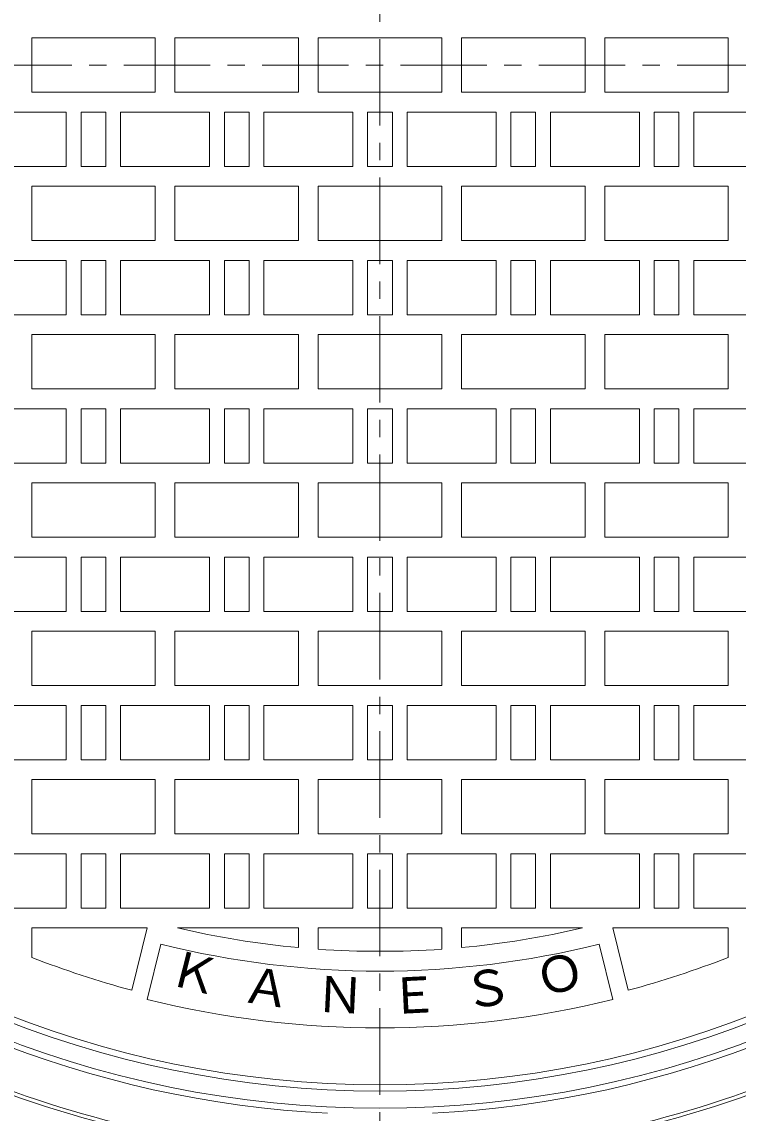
# Model space of a CAD drawing. Units: millimetres, scale not verified. Extents: x -1027 to 1330, y -949 to 948.
# Drawn here: x -658.8 to -368.8, y 51.3 to 492.8 of the extents above; entities that cross this region are included whole.
import ezdxf
from ezdxf.enums import TextEntityAlignment as Align

# ---------------------------------------------------------------- set-up
doc = ezdxf.new("R2010")
doc.units = ezdxf.units.MM
doc.header["$LTSCALE"] = 7
doc.linetypes.add('CHAIN1', pattern=[8, 5, -1, 1, -1])
for name, color, linetype, lineweight in [('0-0_通り芯', 3, 'CHAIN1', 9), ('0-1_躯体', 2, 'Continuous', 9), ('0-2_仕上', 3, 'Continuous', 9)]:
    doc.layers.add(name, color=color, linetype=linetype, lineweight=lineweight)
doc.layers.add('0-F', color=7, linetype='Continuous')
doc.styles.add('ＭＳ ゴシック', font='')
doc.styles.get('ＭＳ ゴシック').set_extended_font_data('MS Gothic')

msp = doc.modelspace()

# ---------------------------------------------------------------- linework, layer by layer
at = {"layer": '0-0_通り芯'}
for p, q in [((-513.805, 2.765), (-513.805, 947.765)), ((-1009.529, 475.265), (-18.081, 475.265))]:
    msp.add_line(p, q, dxfattribs=at)
at = {"layer": '0-1_躯体'}
for radius, start, end in [(422, 0, 180), (415, 0, 180), (422, 180, 0), (415, 180, 0), (442.5, 226.16937, 268.89433), (424.5, 228.80473, 267.13043), (442.5, 271.10565, 313.83061), (424.5, 272.86956, 311.19528), (441, 228.05463, 267.8556), (441, 272.14439, 311.94539)]:
    msp.add_arc((-513.805, 475.265), radius, start, end, dxfattribs=at)
at = {"layer": '0-2_仕上'}
for p, q in [((-654.805, 486.265), (-604.805, 486.265)), ((-654.805, 464.265), (-654.805, 486.265)), ((-604.805, 464.265), (-604.805, 486.265)), ((-596.805, 486.265), (-546.805, 486.265)), ((-596.805, 464.265), (-596.805, 486.265)), ((-546.805, 486.265), (-546.805, 464.265)), ((-538.805, 486.265), (-488.805, 486.265)), ((-538.805, 464.265), (-538.805, 486.265)), ((-488.805, 464.265), (-488.805, 486.265)), ((-430.805, 486.265), (-480.805, 486.265)), ((-480.805, 486.265), (-480.805, 464.265)), ((-430.805, 464.265), (-430.805, 486.265)), ((-372.805, 486.265), (-422.805, 486.265)), ((-422.805, 486.265), (-422.805, 464.265)), ((-372.805, 486.265), (-372.805, 464.265)), ((-654.805, 464.265), (-604.805, 464.265)), ((-596.805, 464.265), (-546.805, 464.265)), ((-538.805, 464.265), (-488.805, 464.265)), ((-480.805, 464.265), (-430.805, 464.265)), ((-372.805, 464.265), (-422.805, 464.265)), ((-618.805, 456.265), (-618.805, 434.265)), ((-582.805, 456.265), (-618.805, 456.265)), ((-582.805, 456.265), (-582.805, 434.265)), ((-518.805, 434.265), (-518.805, 456.265)), ((-518.805, 456.265), (-508.805, 456.265)), ((-508.805, 434.265), (-508.805, 456.265)), ((-444.805, 456.265), (-408.805, 456.265)), ((-444.805, 456.265), (-444.805, 434.265)), ((-408.805, 456.265), (-408.805, 434.265)), ((-618.805, 434.265), (-582.805, 434.265)), ((-508.805, 434.265), (-518.805, 434.265)), ((-408.805, 434.265), (-444.805, 434.265)), ((-654.805, 426.265), (-654.805, 404.265)), ((-654.805, 426.265), (-604.805, 426.265)), ((-604.805, 404.265), (-604.805, 426.265)), ((-596.805, 426.265), (-596.805, 404.265)), ((-596.805, 426.265), (-546.805, 426.265)), ((-546.805, 404.265), (-546.805, 426.265)), ((-538.805, 426.265), (-538.805, 404.265)), ((-538.805, 426.265), (-488.805, 426.265)), ((-488.805, 426.265), (-488.805, 404.265)), ((-480.805, 404.265), (-480.805, 426.265)), ((-480.805, 426.265), (-430.805, 426.265)), ((-430.805, 426.265), (-430.805, 404.265)), ((-422.805, 426.265), (-372.805, 426.265)), ((-422.805, 404.265), (-422.805, 426.265)), ((-372.805, 426.265), (-372.805, 404.265)), ((-654.805, 404.265), (-604.805, 404.265)), ((-596.805, 404.265), (-546.805, 404.265)), ((-538.805, 404.265), (-488.805, 404.265)), ((-430.805, 404.265), (-480.805, 404.265)), ((-372.805, 404.265), (-422.805, 404.265)), ((-518.805, 396.265), (-518.805, 374.265)), ((-508.805, 396.265), (-518.805, 396.265)), ((-508.805, 396.265), (-508.805, 374.265)), ((-518.805, 374.265), (-508.805, 374.265)), ((-654.805, 366.265), (-654.805, 344.265)), ((-654.805, 366.265), (-604.805, 366.265)), ((-604.805, 344.265), (-604.805, 366.265)), ((-596.805, 366.265), (-596.805, 344.265)), ((-596.805, 366.265), (-546.805, 366.265)), ((-546.805, 344.265), (-546.805, 366.265)), ((-538.805, 366.265), (-538.805, 344.265)), ((-538.805, 366.265), (-488.805, 366.265)), ((-488.805, 366.265), (-488.805, 344.265)), ((-480.805, 344.265), (-480.805, 366.265)), ((-480.805, 366.265), (-430.805, 366.265)), ((-430.805, 366.265), (-430.805, 344.265)), ((-422.805, 344.265), (-422.805, 366.265)), ((-422.805, 366.265), (-372.805, 366.265)), ((-372.805, 366.265), (-372.805, 344.265)), ((-654.805, 344.265), (-604.805, 344.265)), ((-596.805, 344.265), (-546.805, 344.265)), ((-538.805, 344.265), (-488.805, 344.265)), ((-430.805, 344.265), (-480.805, 344.265)), ((-372.805, 344.265), (-422.805, 344.265)), ((-518.805, 336.265), (-518.805, 314.265)), ((-508.805, 336.265), (-518.805, 336.265)), ((-508.805, 336.265), (-508.805, 314.265)), ((-518.805, 314.265), (-508.805, 314.265)), ((-654.805, 306.265), (-654.805, 284.265)), ((-654.805, 306.265), (-604.805, 306.265)), ((-604.805, 284.265), (-604.805, 306.265)), ((-596.805, 306.265), (-596.805, 284.265)), ((-596.805, 306.265), (-546.805, 306.265)), ((-546.805, 284.265), (-546.805, 306.265)), ((-538.805, 306.265), (-538.805, 284.265)), ((-538.805, 306.265), (-488.805, 306.265)), ((-488.805, 306.265), (-488.805, 284.265)), ((-480.805, 306.265), (-430.805, 306.265)), ((-430.805, 306.265), (-430.805, 284.265)), ((-422.805, 284.265), (-422.805, 306.265)), ((-422.805, 306.265), (-372.805, 306.265)), ((-372.805, 306.265), (-372.805, 284.265)), ((-654.805, 284.265), (-604.805, 284.265)), ((-596.805, 284.265), (-546.805, 284.265)), ((-538.805, 284.265), (-488.805, 284.265)), ((-372.805, 284.265), (-422.805, 284.265)), ((-518.805, 276.265), (-518.805, 254.265)), ((-508.805, 276.265), (-518.805, 276.265)), ((-508.805, 276.265), (-508.805, 254.265)), ((-518.805, 254.265), (-508.805, 254.265)), ((-654.805, 246.265), (-654.805, 224.265)), ((-654.805, 246.265), (-604.805, 246.265)), ((-604.805, 224.265), (-604.805, 246.265)), ((-596.805, 246.265), (-596.805, 224.265)), ((-596.805, 246.265), (-546.805, 246.265)), ((-546.805, 224.265), (-546.805, 246.265)), ((-538.805, 246.265), (-538.805, 224.265)), ((-538.805, 246.265), (-488.805, 246.265)), ((-488.805, 246.265), (-488.805, 224.265)), ((-480.805, 246.265), (-430.805, 246.265)), ((-430.805, 246.265), (-430.805, 224.265)), ((-422.805, 224.265), (-422.805, 246.265)), ((-422.805, 246.265), (-372.805, 246.265)), ((-372.805, 246.265), (-372.805, 224.265)), ((-654.805, 224.265), (-604.805, 224.265)), ((-596.805, 224.265), (-546.805, 224.265)), ((-538.805, 224.265), (-488.805, 224.265)), ((-372.805, 224.265), (-422.805, 224.265)), ((-518.805, 216.265), (-518.805, 194.264)), ((-508.805, 216.265), (-518.805, 216.265)), ((-508.805, 216.265), (-508.805, 194.264)), ((-518.805, 194.264), (-508.805, 194.264)), ((-654.805, 186.265), (-654.805, 164.265)), ((-654.805, 186.265), (-604.805, 186.265)), ((-604.805, 164.265), (-604.805, 186.265)), ((-596.805, 186.265), (-596.805, 164.265)), ((-596.805, 186.265), (-546.805, 186.265)), ((-546.805, 164.265), (-546.805, 186.265)), ((-538.805, 186.265), (-538.805, 164.265)), ((-538.805, 186.265), (-488.805, 186.265)), ((-488.805, 186.265), (-488.805, 164.265)), ((-480.805, 164.265), (-480.805, 186.265)), ((-480.805, 186.265), (-430.805, 186.265)), ((-430.805, 186.265), (-430.805, 164.265)), ((-422.805, 164.265), (-422.805, 186.265)), ((-422.805, 186.265), (-372.805, 186.265)), ((-372.805, 186.265), (-372.805, 164.265)), ((-654.805, 164.265), (-604.805, 164.265)), ((-596.805, 164.265), (-546.805, 164.265)), ((-538.805, 164.265), (-488.805, 164.265)), ((-430.805, 164.265), (-480.805, 164.265)), ((-372.805, 164.265), (-422.805, 164.265)), ((-634.805, 156.265), (-634.805, 134.265)), ((-624.805, 156.265), (-634.805, 156.265)), ((-518.805, 156.265), (-518.805, 134.265)), ((-508.805, 156.265), (-518.805, 156.265)), ((-508.805, 156.265), (-508.805, 134.265)), ((-402.805, 156.265), (-392.805, 156.265)), ((-402.805, 134.265), (-402.805, 156.265)), ((-392.805, 156.265), (-392.805, 134.265)), ((-518.805, 134.265), (-508.805, 134.265)), ((-392.805, 134.265), (-402.805, 134.265)), ((-654.805, 126.265), (-654.805, 114.328)), ((-608.035, 126.265), (-654.805, 126.265)), ((-608.035, 126.265), (-614.326, 101.03)), ((-595.788, 126.265), (-546.805, 126.265)), ((-546.805, 118.287), (-546.805, 126.265)), ((-538.805, 126.265), (-488.805, 126.265)), ((-538.805, 126.265), (-538.805, 117.638)), ((-488.805, 126.265), (-488.805, 117.638)), ((-480.805, 118.287), (-480.805, 126.265)), ((-480.805, 126.265), (-431.822, 126.265)), ((-419.575, 126.265), (-413.283, 101.03)), ((-419.575, 126.265), (-372.805, 126.265)), ((-372.805, 126.265), (-372.805, 114.328)), ((-602.469, 119.651), (-608.033, 97.335)), ((-425.14, 119.651), (-419.576, 97.335))]:
    msp.add_line(p, q, dxfattribs=at)
for points in [[(-676.805, 456.265), (-676.805, 434.265), (-640.805, 434.265), (-640.805, 456.265)], [(-634.805, 456.265), (-634.805, 434.265), (-624.805, 434.265), (-624.805, 456.265)], [(-576.805, 434.265), (-576.805, 456.265), (-566.805, 456.265), (-566.805, 434.265)], [(-560.805, 434.265), (-560.805, 456.265), (-524.805, 456.265), (-524.805, 434.265)], [(-466.805, 434.265), (-466.805, 456.265), (-502.805, 456.265), (-502.805, 434.265)], [(-450.805, 434.265), (-450.805, 456.265), (-460.805, 456.265), (-460.805, 434.265)], [(-392.805, 456.265), (-392.805, 434.265), (-402.805, 434.265), (-402.805, 456.265)], [(-350.805, 456.265), (-350.805, 434.265), (-386.805, 434.265), (-386.805, 456.265)], [(-676.805, 396.265), (-676.805, 374.265), (-640.805, 374.265), (-640.805, 396.265)], [(-634.805, 396.265), (-634.805, 374.265), (-624.805, 374.265), (-624.805, 396.265)], [(-618.805, 396.265), (-618.805, 374.265), (-582.805, 374.265), (-582.805, 396.265)], [(-576.805, 396.265), (-576.805, 374.265), (-566.805, 374.265), (-566.805, 396.265)], [(-560.805, 396.265), (-560.805, 374.265), (-524.805, 374.265), (-524.805, 396.265)], [(-466.805, 396.265), (-466.805, 374.265), (-502.805, 374.265), (-502.805, 396.265)], [(-450.805, 396.265), (-450.805, 374.265), (-460.805, 374.265), (-460.805, 396.265)], [(-408.805, 396.265), (-408.805, 374.265), (-444.805, 374.265), (-444.805, 396.265)], [(-392.805, 396.265), (-392.805, 374.265), (-402.805, 374.265), (-402.805, 396.265)], [(-350.805, 396.265), (-350.805, 374.265), (-386.805, 374.265), (-386.805, 396.265)], [(-676.805, 336.265), (-676.805, 314.265), (-640.805, 314.265), (-640.805, 336.265)], [(-634.805, 336.265), (-634.805, 314.265), (-624.805, 314.265), (-624.805, 336.265)], [(-618.805, 336.265), (-618.805, 314.265), (-582.805, 314.265), (-582.805, 336.265)], [(-576.805, 336.265), (-576.805, 314.265), (-566.805, 314.265), (-566.805, 336.265)], [(-560.805, 336.265), (-560.805, 314.265), (-524.805, 314.265), (-524.805, 336.265)], [(-466.805, 336.265), (-466.805, 314.265), (-502.805, 314.265), (-502.805, 336.265)], [(-450.805, 336.265), (-450.805, 314.265), (-460.805, 314.265), (-460.805, 336.265)], [(-408.805, 336.265), (-408.805, 314.265), (-444.805, 314.265), (-444.805, 336.265)], [(-392.805, 336.265), (-392.805, 314.265), (-402.805, 314.265), (-402.805, 336.265)], [(-350.805, 336.265), (-350.805, 314.265), (-386.805, 314.265), (-386.805, 336.265)], [(-676.805, 276.265), (-676.805, 254.265), (-640.805, 254.265), (-640.805, 276.265)], [(-634.805, 276.265), (-634.805, 254.265), (-624.805, 254.265), (-624.805, 276.265)], [(-618.805, 276.265), (-618.805, 254.265), (-582.805, 254.265), (-582.805, 276.265)], [(-576.805, 276.265), (-576.805, 254.265), (-566.805, 254.265), (-566.805, 276.265)], [(-560.805, 276.265), (-560.805, 254.265), (-524.805, 254.265), (-524.805, 276.265)], [(-466.805, 276.265), (-466.805, 254.265), (-502.805, 254.265), (-502.805, 276.265)], [(-450.805, 276.265), (-450.805, 254.265), (-460.805, 254.265), (-460.805, 276.265)], [(-408.805, 276.265), (-408.805, 254.265), (-444.805, 254.265), (-444.805, 276.265)], [(-392.805, 276.265), (-392.805, 254.265), (-402.805, 254.265), (-402.805, 276.265)], [(-350.805, 276.265), (-350.805, 254.265), (-386.805, 254.265), (-386.805, 276.265)], [(-676.805, 216.265), (-676.805, 194.264), (-640.805, 194.264), (-640.805, 216.265)], [(-634.805, 216.265), (-634.805, 194.264), (-624.805, 194.264), (-624.805, 216.265)], [(-618.805, 216.265), (-618.805, 194.264), (-582.805, 194.264), (-582.805, 216.265)], [(-576.805, 216.265), (-576.805, 194.264), (-566.805, 194.264), (-566.805, 216.265)], [(-560.805, 216.265), (-560.805, 194.264), (-524.805, 194.264), (-524.805, 216.265)], [(-466.805, 216.265), (-466.805, 194.264), (-502.805, 194.264), (-502.805, 216.265)], [(-450.805, 216.265), (-450.805, 194.264), (-460.805, 194.264), (-460.805, 216.265)], [(-408.805, 216.265), (-408.805, 194.264), (-444.805, 194.264), (-444.805, 216.265)], [(-392.805, 216.265), (-392.805, 194.264), (-402.805, 194.264), (-402.805, 216.265)], [(-350.805, 216.265), (-350.805, 194.264), (-386.805, 194.264), (-386.805, 216.265)], [(-676.805, 156.265), (-676.805, 134.265), (-640.805, 134.265), (-640.805, 156.265)], [(-618.805, 156.265), (-618.805, 134.265), (-582.805, 134.265), (-582.805, 156.265)], [(-576.805, 156.265), (-576.805, 134.265), (-566.805, 134.265), (-566.805, 156.265)], [(-560.805, 156.265), (-560.805, 134.265), (-524.805, 134.265), (-524.805, 156.265)], [(-466.805, 156.265), (-466.805, 134.265), (-502.805, 134.265), (-502.805, 156.265)], [(-450.805, 156.265), (-450.805, 134.265), (-460.805, 134.265), (-460.805, 156.265)], [(-408.805, 156.265), (-408.805, 134.265), (-444.805, 134.265), (-444.805, 156.265)], [(-350.805, 156.265), (-350.805, 134.265), (-386.805, 134.265), (-386.805, 156.265)]]:
    msp.add_lwpolyline(points, close=True, dxfattribs=at)
for points in [[(-430.805, 284.265), (-480.805, 284.265), (-480.805, 306.265)], [(-430.805, 224.265), (-480.805, 224.265), (-480.805, 246.265)], [(-634.805, 134.265), (-624.805, 134.265), (-624.805, 156.265)]]:
    msp.add_lwpolyline(points, dxfattribs=at)
msp.add_circle((-513.805, 475.265), 412.5, dxfattribs=at)
for radius, start, end in [(358.5, 256.78041, 264.71843), (358.5, 275.28157, 283.21959), (366.5, 256, 284), (358.5, 266.00127, 273.99873), (387.5, 248.66187, 254.96492), (387.5, 285.03508, 291.33813), (389.5, 256, 284)]:
    msp.add_arc((-513.805, 475.265), radius, start, end, dxfattribs=at)

# ---------------------------------------------------------------- texts
at = {"layer": '0-F', "style": 'ＭＳ ゴシック'}
for s, rotation, p in [('Ｋ', 345.833, (-601.382, 99.331)), ('Ｏ', 14.167, (-447.83, 93.878)), ('Ａ', 351.5, (-571.19, 92.157)), ('Ｎ', 357.167, (-540.438, 87.999)), ('Ｅ', 2.833, (-509.425, 86.897)), ('Ｓ', 8.5, (-478.454, 88.864))]:
    msp.add_text(s, height=14.66, rotation=rotation, dxfattribs=at).set_placement(p, align=Align.BOTTOM_LEFT)

doc.saveas('drawing.dxf')
